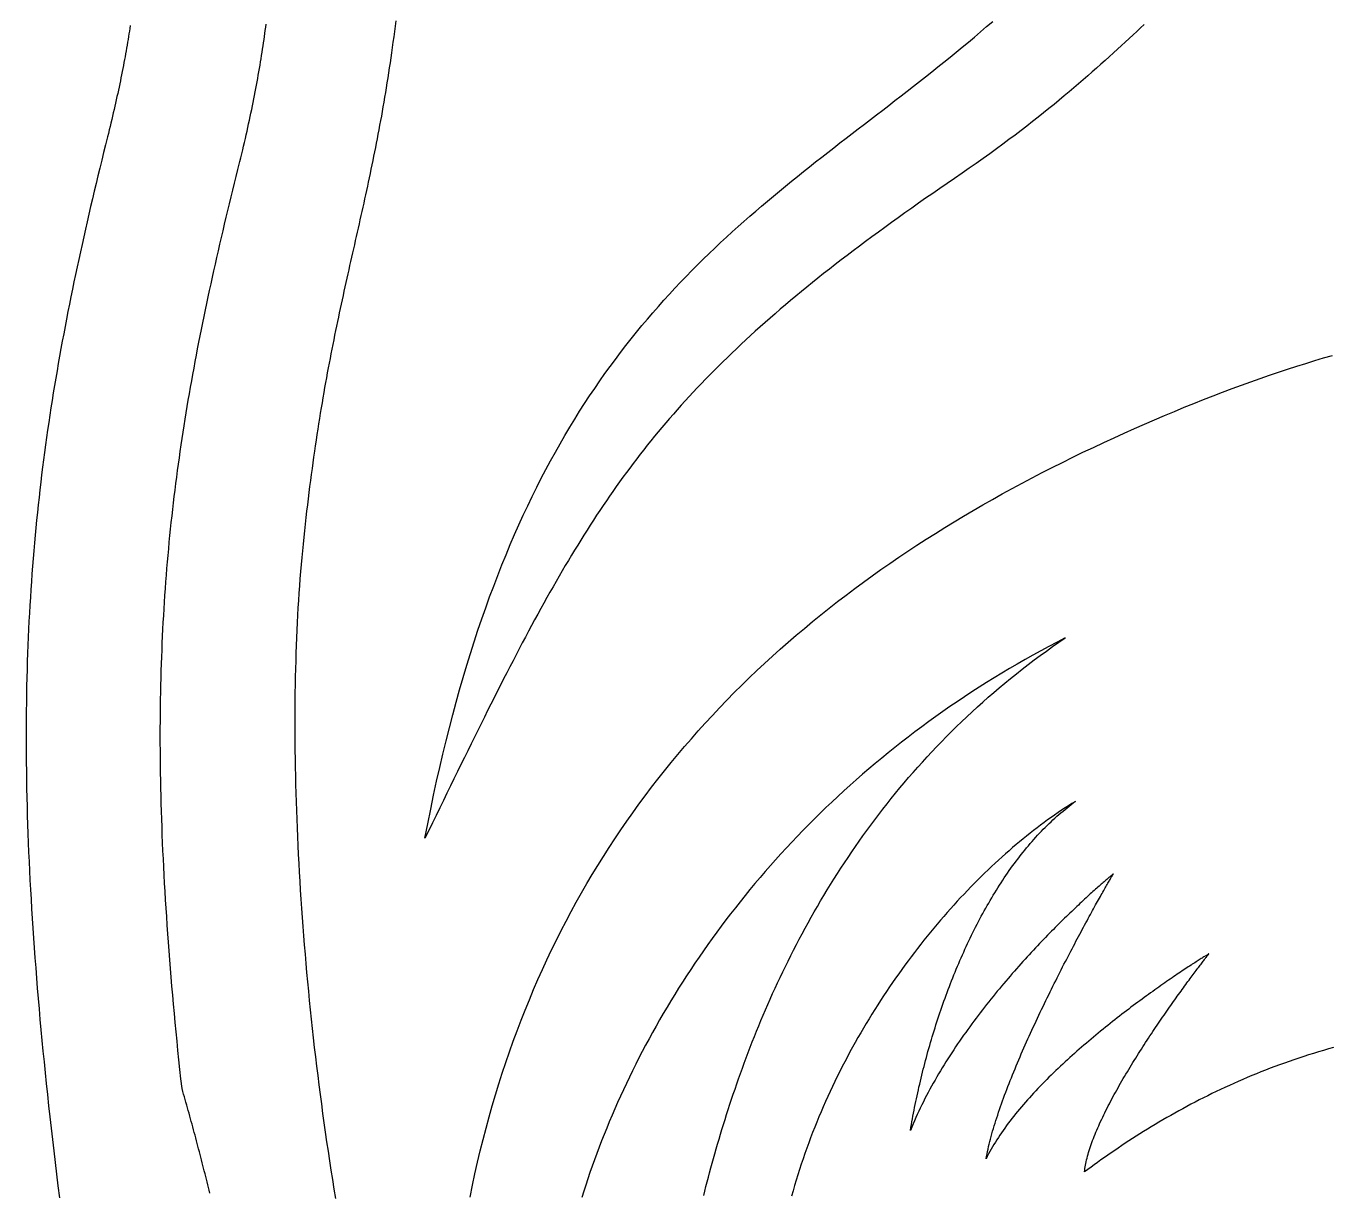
# Model space of a CAD drawing. Extents: x 5 to 105, y 2 to 136.
# Drawn here: x 15.04 to 27.81, y 87.28 to 98.69 of the extents above; entities that cross this region are included whole.
import ezdxf

# ---------------------------------------------------------------- set-up
doc = ezdxf.new("R2010")
doc.units = 0
doc.layers.get('0').update_dxf_attribs({"linetype": 'CONTINUOUS'})

msp = doc.modelspace()

# ---------------------------------------------------------------- linework, layer by layer
at = {"color": 7}
msp.add_lwpolyline([(25.478, 94.5675), (25.478, 94.5675)], close=True, dxfattribs=at)
for points in [[(16.0553, 98.6943, 0), (16.0512, 98.6674, 0), (16.047, 98.6404, 0), (16.0427, 98.6133, 0), (16.0384, 98.5859, 0), (16.0338, 98.5584, 0), (16.0292, 98.5307, 0), (16.0245, 98.5029, 0), (16.0197, 98.4749, 0), (16.0147, 98.4466, 0), (16.0096, 98.4182, 0), (16.0044, 98.3897, 0), (15.9991, 98.3609, 0), (15.9937, 98.3319, 0), (15.9881, 98.3027, 0), (15.9825, 98.2734, 0), (15.9766, 98.2438, 0), (15.9707, 98.214, 0), (15.9647, 98.1841, 0), (15.9585, 98.1539, 0), (15.9522, 98.1235, 0), (15.9457, 98.0928, 0), (15.9392, 98.062, 0), (15.9325, 98.0309, 0), (15.9256, 97.9996, 0), (15.9187, 97.9681, 0), (15.9116, 97.9364, 0), (15.9043, 97.9044, 0), (15.897, 97.8722, 0), (15.8894, 97.8397, 0), (15.8818, 97.807, 0), (15.874, 97.7741, 0), (15.8661, 97.7409, 0), (15.858, 97.7074, 0), (15.8498, 97.6737, 0), (15.8414, 97.6398, 0), (15.8329, 97.6055, 0)], [(17.1093, 97.2868, 0), (17.1189, 97.3254, 0), (17.1284, 97.3638, 0), (17.1376, 97.4018, 0), (17.1467, 97.4396, 0), (17.1557, 97.4772, 0), (17.1645, 97.5145, 0), (17.1731, 97.5515, 0), (17.1816, 97.5883, 0), (17.1899, 97.6248, 0), (17.198, 97.6611, 0), (17.206, 97.6972, 0), (17.2139, 97.7329, 0), (17.2215, 97.7685, 0), (17.2291, 97.8038, 0), (17.2365, 97.8389, 0), (17.2437, 97.8738, 0), (17.2508, 97.9084, 0), (17.2578, 97.9428, 0), (17.2646, 97.977, 0), (17.2713, 98.0109, 0), (17.2778, 98.0446, 0), (17.2842, 98.0782, 0), (17.2904, 98.1115, 0), (17.2965, 98.1446, 0), (17.3025, 98.1774, 0), (17.3083, 98.2101, 0), (17.314, 98.2426, 0), (17.3196, 98.2748, 0), (17.3251, 98.3069, 0), (17.3304, 98.3388, 0), (17.3356, 98.3705, 0), (17.3406, 98.402, 0), (17.3455, 98.4333, 0), (17.3503, 98.4644, 0), (17.355, 98.4953, 0), (17.3596, 98.5261, 0), (17.364, 98.5566, 0), (17.3684, 98.587, 0), (17.3726, 98.6172, 0), (17.3766, 98.6473, 0), (17.3806, 98.6772, 0), (17.3845, 98.7069, 0)], [(18.6532, 98.7423, 0), (18.6465, 98.6887, 0), (18.6398, 98.6356, 0), (18.6329, 98.5831, 0), (18.6259, 98.5312, 0), (18.6189, 98.4798, 0), (18.6117, 98.4289, 0), (18.6045, 98.3786, 0), (18.5972, 98.3287, 0), (18.5898, 98.2793, 0), (18.5823, 98.2304, 0), (18.5748, 98.1819, 0), (18.5672, 98.1339, 0), (18.5595, 98.0863, 0), (18.5517, 98.0392, 0), (18.5439, 97.9924, 0), (18.536, 97.946, 0), (18.528, 97.9, 0), (18.52, 97.8544, 0), (18.5119, 97.8091, 0), (18.5037, 97.7642, 0), (18.4955, 97.7196, 0), (18.4872, 97.6753, 0), (18.4789, 97.6313, 0), (18.4705, 97.5876, 0), (18.462, 97.5441, 0), (18.4535, 97.501, 0), (18.445, 97.458, 0), (18.4364, 97.4154, 0), (18.4278, 97.3729, 0), (18.4191, 97.3306, 0), (18.4103, 97.2886, 0), (18.4016, 97.2467, 0), (18.3928, 97.205, 0), (18.3839, 97.1635, 0), (18.375, 97.1221, 0), (18.3661, 97.0808, 0), (18.3572, 97.0397, 0), (18.3482, 96.9987, 0), (18.3392, 96.9577, 0), (18.3301, 96.9169, 0), (18.3211, 96.8761, 0), (18.312, 96.8354, 0), (18.3029, 96.7947, 0), (18.2938, 96.754, 0), (18.2846, 96.7134, 0), (18.2754, 96.6727, 0), (18.2663, 96.6321, 0), (18.2571, 96.5914, 0), (18.2479, 96.5507, 0), (18.2386, 96.51, 0), (18.2294, 96.4692, 0), (18.2202, 96.4283, 0), (18.211, 96.3873, 0), (18.2017, 96.3462, 0), (18.1925, 96.305, 0), (18.1832, 96.2637, 0), (18.174, 96.2223, 0), (18.1648, 96.1807, 0), (18.1555, 96.1389, 0), (18.1463, 96.097, 0), (18.1371, 96.0548, 0), (18.1279, 96.0125, 0), (18.1187, 95.9699, 0), (18.1095, 95.9272, 0), (18.1004, 95.8841, 0), (18.0912, 95.8408, 0), (18.0821, 95.7973, 0), (18.073, 95.7535, 0), (18.0639, 95.7094, 0), (18.0549, 95.6649, 0), (18.0458, 95.6202, 0), (18.0368, 95.5751, 0), (18.0279, 95.5297, 0), (18.0189, 95.4839, 0), (18.01, 95.4377, 0), (18.0012, 95.3912, 0), (17.9923, 95.3443, 0), (17.9835, 95.2969, 0), (17.9748, 95.2491, 0), (17.9661, 95.2009, 0), (17.9574, 95.1523, 0), (17.9488, 95.1032, 0), (17.9402, 95.0536, 0), (17.9316, 95.0035, 0), (17.9232, 94.9529, 0), (17.9147, 94.9018, 0), (17.9064, 94.8502, 0), (17.898, 94.7981, 0), (17.8898, 94.7454, 0), (17.8816, 94.6921, 0), (17.8734, 94.6382, 0), (17.8654, 94.5838, 0), (17.8573, 94.5287, 0), (17.8494, 94.4731, 0), (17.8415, 94.4168, 0), (17.8337, 94.3598, 0), (17.8259, 94.3022, 0), (17.8183, 94.244, 0), (17.8107, 94.185, 0), (17.8032, 94.1254, 0), (17.7957, 94.0651, 0), (17.7884, 94.004, 0), (17.7811, 93.9422, 0), (17.7739, 93.8797, 0), (17.7668, 93.8164, 0), (17.7598, 93.7523, 0), (17.7528, 93.6874, 0), (17.746, 93.6218, 0)], [(18.9388, 90.7427, 0), (18.9663, 90.8854, 0), (18.9945, 91.0259, 0), (19.0234, 91.1643, 0), (19.053, 91.3005, 0), (19.0832, 91.4346, 0), (19.1141, 91.5666, 0), (19.1456, 91.6966, 0), (19.1778, 91.8246, 0), (19.2106, 91.9505, 0), (19.244, 92.0745, 0), (19.278, 92.1965, 0), (19.3127, 92.3166, 0), (19.3479, 92.4348, 0), (19.3837, 92.5511, 0), (19.4202, 92.6656, 0), (19.4572, 92.7782, 0), (19.4948, 92.889, 0), (19.5329, 92.998, 0), (19.5716, 93.1053, 0), (19.6109, 93.2108, 0), (19.6506, 93.3147, 0), (19.691, 93.4168, 0), (19.7318, 93.5173, 0), (19.7732, 93.6162, 0), (19.8151, 93.7134, 0), (19.8575, 93.8091, 0), (19.9004, 93.9032, 0), (19.9438, 93.9958, 0), (19.9877, 94.0869, 0), (20.0321, 94.1765, 0), (20.0769, 94.2646, 0), (20.1222, 94.3513, 0), (20.168, 94.4366, 0), (20.2142, 94.5205, 0), (20.2609, 94.603, 0), (20.308, 94.6842, 0), (20.3555, 94.7642, 0), (20.4034, 94.8428, 0), (20.4518, 94.9201, 0), (20.5005, 94.9962, 0), (20.5497, 95.0712, 0), (20.5992, 95.1449, 0), (20.6492, 95.2174, 0), (20.6995, 95.2889, 0), (20.7501, 95.3592, 0), (20.8012, 95.4284, 0), (20.8526, 95.4966, 0), (20.9043, 95.5637, 0), (20.9564, 95.6298, 0), (21.0089, 95.695, 0), (21.0616, 95.7591, 0), (21.1147, 95.8224, 0), (21.1681, 95.8847, 0), (21.2218, 95.9461, 0), (21.2757, 96.0067, 0), (21.33, 96.0664, 0), (21.3846, 96.1254, 0), (21.4394, 96.1835, 0), (21.4945, 96.2408, 0), (21.5499, 96.2975, 0), (21.6055, 96.3534, 0), (21.6614, 96.4086, 0), (21.7175, 96.4632, 0), (21.7739, 96.5171, 0), (21.8304, 96.5704, 0), (21.8872, 96.6231, 0), (21.9442, 96.6753, 0), (22.0014, 96.7269, 0), (22.0588, 96.778, 0), (22.1164, 96.8286, 0), (22.1742, 96.8787, 0), (22.2322, 96.9284, 0), (22.2903, 96.9777, 0), (22.3486, 97.0266, 0), (22.407, 97.0751, 0), (22.4656, 97.1233, 0), (22.5243, 97.1711, 0), (22.5832, 97.2187, 0), (22.6421, 97.266, 0), (22.7012, 97.3131, 0), (22.7604, 97.3599, 0), (22.8197, 97.4065, 0), (22.8791, 97.453, 0), (22.9386, 97.4994, 0), (22.9982, 97.5456, 0), (23.0578, 97.5917, 0), (23.1176, 97.6378, 0), (23.1773, 97.6838, 0), (23.2372, 97.7298, 0), (23.297, 97.7758, 0), (23.3569, 97.8218, 0), (23.4169, 97.8679, 0), (23.4768, 97.914, 0), (23.5368, 97.9603, 0), (23.5968, 98.0067, 0), (23.6568, 98.0533, 0), (23.7168, 98.1, 0), (23.7767, 98.1469, 0), (23.8367, 98.1941, 0), (23.8966, 98.2415, 0), (23.9565, 98.2892, 0), (24.0164, 98.3372, 0), (24.0762, 98.3855, 0), (24.1359, 98.4342, 0), (24.1956, 98.4833, 0), (24.2552, 98.5327, 0), (24.3147, 98.5826, 0), (24.3742, 98.633, 0), (24.4335, 98.6838, 0), (24.4928, 98.7351, 0)], [(25.9763, 98.7061, 0), (25.9398, 98.6722, 0), (25.9029, 98.6379, 0), (25.8657, 98.6034, 0), (25.8281, 98.5686, 0), (25.7902, 98.5335, 0), (25.7517, 98.4981, 0), (25.7128, 98.4624, 0), (25.6734, 98.4263, 0), (25.6333, 98.3899, 0), (25.5927, 98.3532, 0), (25.5514, 98.3161, 0), (25.5094, 98.2786, 0), (25.4667, 98.2408, 0), (25.4232, 98.2025, 0), (25.379, 98.1639, 0), (25.3338, 98.125, 0), (25.2878, 98.0855, 0), (25.2409, 98.0457, 0), (25.193, 98.0055, 0), (25.1441, 97.9648, 0), (25.0941, 97.9237, 0), (25.0431, 97.8822, 0), (24.9909, 97.8402, 0), (24.9376, 97.7977, 0), (24.8831, 97.7548, 0), (24.8273, 97.7114, 0), (24.7703, 97.6674, 0), (24.7119, 97.623, 0), (24.6522, 97.5781, 0), (24.5911, 97.5327, 0), (24.5285, 97.4868, 0), (24.4645, 97.4403, 0), (24.3989, 97.3933, 0), (24.3318, 97.3457, 0), (24.2631, 97.2976, 0), (24.1928, 97.2489, 0), (24.1207, 97.1996, 0)], [(15.8329, 97.6055, 0), (15.8137, 97.5287, 0), (15.7948, 97.4522, 0), (15.7761, 97.376, 0), (15.7575, 97.3, 0), (15.7392, 97.2243, 0), (15.7211, 97.1489, 0), (15.7032, 97.0737, 0), (15.6855, 96.9987, 0), (15.668, 96.924, 0), (15.6507, 96.8495, 0), (15.6337, 96.7752, 0), (15.6168, 96.7011, 0), (15.6002, 96.6271, 0), (15.5838, 96.5534, 0), (15.5676, 96.4798, 0), (15.5516, 96.4064, 0), (15.5359, 96.3331, 0), (15.5203, 96.2599, 0), (15.505, 96.1869, 0), (15.49, 96.114, 0), (15.4751, 96.0412, 0), (15.4605, 95.9685, 0), (15.446, 95.8958, 0), (15.4319, 95.8233, 0), (15.4179, 95.7508, 0), (15.4042, 95.6783, 0), (15.3907, 95.606, 0), (15.3775, 95.5336, 0), (15.3644, 95.4613, 0), (15.3516, 95.389, 0), (15.3391, 95.3166, 0), (15.3268, 95.2443, 0), (15.3147, 95.172, 0), (15.3029, 95.0996, 0), (15.2913, 95.0273, 0), (15.2799, 94.9548, 0), (15.2688, 94.8823, 0), (15.258, 94.8098, 0), (15.2473, 94.7371, 0), (15.237, 94.6644, 0), (15.2268, 94.5916, 0), (15.217, 94.5187, 0), (15.2073, 94.4457, 0), (15.198, 94.3725, 0), (15.1888, 94.2992, 0), (15.18, 94.2258, 0), (15.1714, 94.1522, 0), (15.163, 94.0784, 0), (15.1549, 94.0045, 0), (15.1471, 93.9303, 0), (15.1395, 93.856, 0), (15.1321, 93.7815, 0), (15.1251, 93.7068, 0), (15.1183, 93.6318, 0), (15.1117, 93.5566, 0), (15.1055, 93.4811, 0), (15.0995, 93.4054, 0), (15.0937, 93.3295, 0), (15.0882, 93.2532, 0), (15.083, 93.1767, 0), (15.0781, 93.0999, 0), (15.0734, 93.0227, 0), (15.0691, 92.9453, 0), (15.0649, 92.8675, 0), (15.0611, 92.7894, 0), (15.0575, 92.711, 0), (15.0542, 92.6321, 0), (15.0512, 92.553, 0), (15.0485, 92.4734, 0), (15.0461, 92.3935, 0), (15.0439, 92.3131, 0), (15.042, 92.2324, 0), (15.0404, 92.1512, 0), (15.0391, 92.0697, 0), (15.0381, 91.9876, 0), (15.0373, 91.9052, 0), (15.0369, 91.8222, 0), (15.0367, 91.7389, 0), (15.0369, 91.655, 0), (15.0373, 91.5706, 0), (15.038, 91.4858, 0), (15.039, 91.4004, 0), (15.0403, 91.3146, 0), (15.0419, 91.2282, 0), (15.0438, 91.1412, 0), (15.046, 91.0538, 0), (15.0485, 90.9657, 0), (15.0513, 90.8771, 0), (15.0544, 90.7879, 0), (15.0578, 90.6982, 0), (15.0615, 90.6078, 0), (15.0655, 90.5169, 0), (15.0699, 90.4253, 0), (15.0745, 90.3331, 0), (15.0794, 90.2402, 0), (15.0847, 90.1467, 0), (15.0902, 90.0526, 0), (15.0961, 89.9578, 0), (15.1023, 89.8623, 0), (15.1088, 89.7661, 0), (15.1156, 89.6692, 0), (15.1228, 89.5716, 0), (15.1302, 89.4733, 0), (15.138, 89.3743, 0), (15.1461, 89.2745, 0), (15.1545, 89.174, 0), (15.1632, 89.0728, 0), (15.1723, 88.9707, 0), (15.1817, 88.8679, 0), (15.1914, 88.7643, 0), (15.2014, 88.6599, 0), (15.2118, 88.5547, 0), (15.2225, 88.4487, 0), (15.2335, 88.3418, 0), (15.2449, 88.2342, 0), (15.2566, 88.1256, 0), (15.2686, 88.0162, 0), (15.281, 87.906, 0), (15.2937, 87.7949, 0), (15.3067, 87.6828, 0), (15.3201, 87.5699, 0), (15.3338, 87.4561, 0), (15.3479, 87.3414, 0), (15.3623, 87.2257, 0)], [(16.5618, 88.2928, 0), (16.5516, 88.3873, 0), (16.5417, 88.4811, 0), (16.532, 88.5742, 0), (16.5225, 88.6666, 0), (16.5134, 88.7583, 0), (16.5045, 88.8494, 0), (16.4958, 88.9398, 0), (16.4874, 89.0296, 0), (16.4793, 89.1187, 0), (16.4714, 89.2071, 0), (16.4637, 89.295, 0), (16.4564, 89.3822, 0), (16.4492, 89.4687, 0), (16.4424, 89.5547, 0), (16.4357, 89.6401, 0), (16.4294, 89.7249, 0), (16.4233, 89.8091, 0), (16.4174, 89.8927, 0), (16.4118, 89.9758, 0), (16.4064, 90.0582, 0), (16.4013, 90.1402, 0), (16.3964, 90.2216, 0), (16.3918, 90.3024, 0), (16.3874, 90.3827, 0), (16.3832, 90.4625, 0), (16.3793, 90.5418, 0), (16.3757, 90.6206, 0), (16.3723, 90.6989, 0), (16.3691, 90.7767, 0), (16.3662, 90.854, 0), (16.3635, 90.9308, 0), (16.361, 91.0072, 0), (16.3588, 91.0831, 0), (16.3568, 91.1585, 0), (16.3551, 91.2335, 0), (16.3536, 91.3081, 0), (16.3523, 91.3822, 0), (16.3513, 91.4559, 0), (16.3505, 91.5292, 0), (16.3499, 91.6021, 0), (16.3496, 91.6747, 0), (16.3495, 91.7468, 0), (16.3496, 91.8185, 0), (16.35, 91.8899, 0), (16.3506, 91.9609, 0), (16.3514, 92.0315, 0), (16.3525, 92.1018, 0), (16.3537, 92.1717, 0), (16.3552, 92.2413, 0), (16.357, 92.3106, 0), (16.3589, 92.3796, 0), (16.3611, 92.4483, 0), (16.3635, 92.5166, 0), (16.3661, 92.5847, 0), (16.369, 92.6524, 0), (16.372, 92.7199, 0), (16.3753, 92.7872, 0), (16.3788, 92.8541, 0), (16.3825, 92.9208, 0), (16.3865, 92.9873, 0), (16.3907, 93.0535, 0), (16.395, 93.1195, 0), (16.3996, 93.1852, 0), (16.4044, 93.2508, 0), (16.4095, 93.3161, 0), (16.4147, 93.3813, 0), (16.4202, 93.4462, 0), (16.4258, 93.5109, 0), (16.4317, 93.5755, 0), (16.4378, 93.6399, 0), (16.4441, 93.7042, 0), (16.4506, 93.7683, 0), (16.4573, 93.8322, 0), (16.4642, 93.896, 0), (16.4714, 93.9597, 0), (16.4787, 94.0233, 0), (16.4862, 94.0867, 0), (16.494, 94.1501, 0), (16.5019, 94.2133, 0), (16.5101, 94.2765, 0), (16.5185, 94.3395, 0), (16.527, 94.4025, 0), (16.5358, 94.4654, 0), (16.5447, 94.5283, 0), (16.5539, 94.5911, 0), (16.5633, 94.6539, 0), (16.5728, 94.7166, 0), (16.5826, 94.7793, 0), (16.5925, 94.842, 0), (16.6027, 94.9047, 0), (16.613, 94.9674, 0), (16.6236, 95.03, 0), (16.6343, 95.0927, 0), (16.6452, 95.1554, 0), (16.6564, 95.2182, 0), (16.6677, 95.2809, 0), (16.6792, 95.3437, 0), (16.6909, 95.4066, 0), (16.7027, 95.4695, 0), (16.7148, 95.5325, 0), (16.7271, 95.5956, 0), (16.7395, 95.6587, 0), (16.7522, 95.7219, 0), (16.765, 95.7853, 0), (16.778, 95.8487, 0), (16.7912, 95.9122, 0), (16.8045, 95.9759, 0), (16.8181, 96.0397, 0), (16.8318, 96.1036, 0), (16.8457, 96.1677, 0), (16.8598, 96.2319, 0), (16.8741, 96.2963, 0), (16.8886, 96.3609, 0), (16.9032, 96.4256, 0), (16.918, 96.4906, 0), (16.933, 96.5557, 0), (16.9482, 96.621, 0), (16.9635, 96.6865, 0), (16.979, 96.7522, 0), (16.9947, 96.8182, 0), (17.0106, 96.8844, 0), (17.0266, 96.9508, 0), (17.0428, 97.0175, 0), (17.0592, 97.0844, 0), (17.0757, 97.1516, 0), (17.0924, 97.2191, 0), (17.1093, 97.2868, 0)], [(24.1207, 97.1996, 0), (24.0484, 97.1503, 0), (23.9769, 97.1012, 0), (23.9064, 97.0525, 0), (23.8368, 97.0042, 0), (23.7681, 96.9561, 0), (23.7003, 96.9084, 0), (23.6333, 96.8609, 0), (23.5673, 96.8138, 0), (23.5021, 96.7669, 0), (23.4378, 96.7203, 0), (23.3743, 96.674, 0), (23.3117, 96.6279, 0), (23.2498, 96.5821, 0), (23.1888, 96.5365, 0), (23.1286, 96.4911, 0), (23.0692, 96.4459, 0), (23.0106, 96.401, 0), (22.9527, 96.3563, 0), (22.8956, 96.3117, 0), (22.8392, 96.2674, 0), (22.7836, 96.2232, 0), (22.7287, 96.1792, 0), (22.6745, 96.1353, 0), (22.6211, 96.0916, 0), (22.5683, 96.048, 0), (22.5162, 96.0046, 0), (22.4648, 95.9613, 0), (22.4141, 95.9181, 0), (22.364, 95.875, 0), (22.3145, 95.832, 0), (22.2657, 95.7891, 0), (22.2176, 95.7463, 0), (22.17, 95.7035, 0), (22.123, 95.6608, 0), (22.0766, 95.6182, 0), (22.0309, 95.5756, 0), (21.9856, 95.533, 0), (21.941, 95.4905, 0), (21.8969, 95.448, 0), (21.8533, 95.4055, 0), (21.8102, 95.363, 0), (21.7677, 95.3205, 0), (21.7257, 95.2779, 0), (21.6842, 95.2354, 0), (21.6432, 95.1928, 0), (21.6026, 95.1501, 0), (21.5625, 95.1074, 0), (21.5229, 95.0647, 0), (21.4837, 95.0219, 0), (21.445, 94.979, 0), (21.4066, 94.936, 0), (21.3687, 94.8929, 0), (21.3312, 94.8497, 0), (21.2941, 94.8064, 0), (21.2574, 94.763, 0), (21.221, 94.7194, 0), (21.185, 94.6757, 0), (21.1494, 94.6318, 0), (21.1141, 94.5878, 0), (21.0791, 94.5437, 0), (21.0444, 94.4993, 0), (21.0101, 94.4548, 0), (20.976, 94.41, 0), (20.9423, 94.3651, 0), (20.9088, 94.32, 0), (20.8756, 94.2746, 0), (20.8426, 94.229, 0), (20.8099, 94.1832, 0), (20.7774, 94.1371, 0), (20.7452, 94.0908, 0), (20.7131, 94.0442, 0), (20.6813, 93.9973, 0), (20.6497, 93.9502, 0), (20.6182, 93.9027, 0), (20.5869, 93.855, 0), (20.5558, 93.8069, 0), (20.5248, 93.7586, 0), (20.494, 93.7099, 0), (20.4633, 93.6609, 0), (20.4328, 93.6115, 0), (20.4023, 93.5618, 0), (20.3719, 93.5117, 0), (20.3417, 93.4613, 0), (20.3115, 93.4105, 0), (20.2813, 93.3593, 0), (20.2513, 93.3076, 0), (20.2212, 93.2556, 0), (20.1913, 93.2032, 0), (20.1613, 93.1504, 0), (20.1314, 93.0971, 0), (20.1014, 93.0434, 0), (20.0715, 92.9892, 0), (20.0415, 92.9346, 0), (20.0115, 92.8795, 0), (19.9815, 92.824, 0), (19.9514, 92.7679, 0), (19.9213, 92.7114, 0), (19.8911, 92.6543, 0), (19.8608, 92.5968, 0), (19.8305, 92.5387, 0), (19.8, 92.4801, 0), (19.7694, 92.421, 0), (19.7388, 92.3613, 0), (19.7079, 92.3011, 0), (19.677, 92.2403, 0), (19.6459, 92.1789, 0), (19.6146, 92.117, 0), (19.5831, 92.0545, 0), (19.5515, 91.9913, 0), (19.5197, 91.9276, 0), (19.4876, 91.8632, 0), (19.4554, 91.7983, 0), (19.4229, 91.7327, 0), (19.3902, 91.6664, 0), (19.3572, 91.5995, 0), (19.324, 91.5319, 0), (19.2905, 91.4637, 0), (19.2568, 91.3948, 0), (19.2227, 91.3252, 0), (19.1884, 91.2549, 0), (19.1537, 91.1839, 0), (19.1188, 91.1122, 0), (19.0835, 91.0398, 0), (19.0478, 90.9666, 0), (19.0118, 90.8928, 0), (18.9755, 90.8181, 0), (18.9388, 90.7427, 0)], [(25.4779, 94.5675, 0), (25.5795, 94.6151, 0), (25.6804, 94.6617, 0), (25.7805, 94.7072, 0), (25.8798, 94.7517, 0), (25.9784, 94.7952, 0), (26.0763, 94.8378, 0), (26.1735, 94.8793, 0), (26.2699, 94.9199, 0), (26.3657, 94.9594, 0), (26.4609, 94.9981, 0), (26.5554, 95.0357, 0), (26.6492, 95.0725, 0), (26.7424, 95.1082, 0), (26.835, 95.1431, 0), (26.927, 95.177, 0), (27.0185, 95.21, 0), (27.1093, 95.2421, 0), (27.1996, 95.2733, 0), (27.2894, 95.3036, 0), (27.3786, 95.333, 0), (27.4673, 95.3615, 0), (27.5555, 95.3892, 0), (27.6432, 95.416, 0), (27.7304, 95.4419, 0), (27.8172, 95.467, 0)], [(19.3794, 87.2321, 0), (19.403, 87.3468, 0), (19.4276, 87.4605, 0), (19.4533, 87.5733, 0), (19.48, 87.6853, 0), (19.5077, 87.7964, 0), (19.5364, 87.9066, 0), (19.5662, 88.0159, 0), (19.597, 88.1244, 0), (19.6288, 88.232, 0), (19.6616, 88.3387, 0), (19.6954, 88.4446, 0), (19.7302, 88.5496, 0), (19.766, 88.6538, 0), (19.8028, 88.7571, 0), (19.8406, 88.8596, 0), (19.8793, 88.9613, 0), (19.9191, 89.0621, 0), (19.9598, 89.1621, 0), (20.0015, 89.2613, 0), (20.0441, 89.3596, 0), (20.0877, 89.4571, 0), (20.1323, 89.5538, 0), (20.1778, 89.6497, 0), (20.2242, 89.7448, 0), (20.2716, 89.8391, 0), (20.32, 89.9325, 0), (20.3692, 90.0252, 0), (20.4195, 90.1171, 0), (20.4706, 90.2082, 0), (20.5226, 90.2985, 0), (20.5756, 90.388, 0), (20.6295, 90.4768, 0), (20.6843, 90.5647, 0), (20.74, 90.6519, 0), (20.7966, 90.7384, 0), (20.8541, 90.8241, 0), (20.9125, 90.909, 0), (20.9718, 90.9931, 0), (21.032, 91.0765, 0), (21.093, 91.1592, 0), (21.1549, 91.2411, 0), (21.2177, 91.3223, 0), (21.2814, 91.4027, 0), (21.3459, 91.4824, 0), (21.4113, 91.5614, 0), (21.4776, 91.6396, 0), (21.5447, 91.7171, 0), (21.6126, 91.7939, 0), (21.6814, 91.87, 0), (21.751, 91.9454, 0), (21.8215, 92.0201, 0), (21.8928, 92.094, 0), (21.9649, 92.1673, 0), (22.0378, 92.2399, 0), (22.1116, 92.3118, 0), (22.1861, 92.383, 0), (22.2615, 92.4535, 0), (22.3377, 92.5233, 0), (22.4147, 92.5924, 0), (22.4924, 92.6609, 0), (22.571, 92.7287, 0), (22.6503, 92.7959, 0), (22.7305, 92.8624, 0), (22.8114, 92.9282, 0), (22.8931, 92.9933, 0), (22.9755, 93.0579, 0), (23.0588, 93.1217, 0), (23.1428, 93.185, 0), (23.2275, 93.2475, 0), (23.313, 93.3095, 0), (23.3993, 93.3708, 0), (23.4863, 93.4315, 0), (23.574, 93.4916, 0), (23.6625, 93.551, 0), (23.7517, 93.6098, 0), (23.8416, 93.6681, 0), (23.9323, 93.7257, 0), (24.0237, 93.7827, 0), (24.1158, 93.8391, 0), (24.2086, 93.8949, 0), (24.3021, 93.9501, 0), (24.3963, 94.0047, 0), (24.4912, 94.0587, 0), (24.5869, 94.1121, 0), (24.6832, 94.165, 0), (24.7802, 94.2173, 0), (24.8778, 94.269, 0), (24.9762, 94.3202, 0), (25.0752, 94.3708, 0), (25.1749, 94.4208, 0), (25.2753, 94.4702, 0), (25.3763, 94.5192, 0), (25.478, 94.5675, 0)], [(17.746, 93.6218, 0), (17.7393, 93.5553, 0), (17.7329, 93.4882, 0), (17.7269, 93.4203, 0), (17.7211, 93.3517, 0), (17.7155, 93.2824, 0), (17.7103, 93.2124, 0), (17.7054, 93.1418, 0), (17.7007, 93.0705, 0), (17.6963, 92.9985, 0), (17.6923, 92.9259, 0), (17.6885, 92.8526, 0), (17.685, 92.7787, 0), (17.6817, 92.7042, 0), (17.6788, 92.6291, 0), (17.6762, 92.5534, 0), (17.6738, 92.4771, 0), (17.6717, 92.4003, 0), (17.6699, 92.3228, 0), (17.6684, 92.2448, 0), (17.6672, 92.1663, 0), (17.6663, 92.0873, 0), (17.6657, 92.0077, 0), (17.6653, 91.9276, 0), (17.6653, 91.847, 0), (17.6655, 91.7659, 0), (17.666, 91.6843, 0), (17.6668, 91.6023, 0), (17.6679, 91.5197, 0), (17.6693, 91.4368, 0), (17.671, 91.3534, 0), (17.673, 91.2696, 0), (17.6752, 91.1853, 0), (17.6778, 91.1006, 0), (17.6806, 91.0156, 0), (17.6837, 90.9301, 0), (17.6871, 90.8443, 0), (17.6908, 90.7581, 0), (17.6948, 90.6715, 0), (17.6991, 90.5846, 0), (17.7037, 90.4973, 0), (17.7086, 90.4098, 0), (17.7137, 90.3219, 0), (17.7192, 90.2337, 0), (17.7249, 90.1452, 0), (17.7309, 90.0564, 0), (17.7372, 89.9673, 0), (17.7438, 89.878, 0), (17.7507, 89.7884, 0), (17.7579, 89.6985, 0), (17.7654, 89.6085, 0), (17.7732, 89.5182, 0), (17.7813, 89.4277, 0), (17.7896, 89.3369, 0), (17.7983, 89.246, 0), (17.8072, 89.1549, 0), (17.8165, 89.0637, 0), (17.826, 88.9722, 0), (17.8358, 88.8806, 0), (17.8459, 88.7889, 0), (17.8563, 88.697, 0), (17.867, 88.6051, 0), (17.878, 88.513, 0), (17.8893, 88.4208, 0), (17.9009, 88.3285, 0), (17.9127, 88.2361, 0), (17.9249, 88.1437, 0), (17.9374, 88.0511, 0), (17.9501, 87.9586, 0), (17.9631, 87.866, 0), (17.9765, 87.7734, 0), (17.9901, 87.6807, 0), (18.004, 87.5881, 0), (18.0183, 87.4954, 0), (18.0328, 87.4028, 0), (18.0476, 87.3101, 0), (18.0627, 87.2175, 0)], [(25.2029, 92.7038, 0), (25.1229, 92.6624, 0), (25.0436, 92.6205, 0), (24.965, 92.578, 0), (24.8871, 92.5351, 0), (24.8099, 92.4916, 0), (24.7333, 92.4477, 0), (24.6575, 92.4033, 0), (24.5823, 92.3583, 0), (24.5078, 92.3129, 0), (24.4339, 92.2671, 0), (24.3608, 92.2207, 0), (24.2883, 92.1739, 0), (24.2165, 92.1267, 0), (24.1453, 92.079, 0), (24.0748, 92.0309, 0), (24.005, 91.9823, 0), (23.9359, 91.9333, 0), (23.8674, 91.8839, 0), (23.7996, 91.8341, 0), (23.7325, 91.7839, 0), (23.666, 91.7333, 0), (23.6002, 91.6823, 0), (23.5351, 91.6309, 0), (23.4706, 91.5791, 0), (23.4068, 91.527, 0), (23.3436, 91.4745, 0), (23.2811, 91.4216, 0), (23.2193, 91.3684, 0), (23.1581, 91.3149, 0), (23.0975, 91.261, 0), (23.0376, 91.2067, 0), (22.9784, 91.1522, 0), (22.9198, 91.0973, 0), (22.8619, 91.0421, 0), (22.8046, 90.9866, 0), (22.7479, 90.9308, 0), (22.6919, 90.8748, 0), (22.6366, 90.8184, 0), (22.5819, 90.7618, 0), (22.5278, 90.7048, 0), (22.4744, 90.6477, 0), (22.4216, 90.5902, 0), (22.3695, 90.5325, 0), (22.318, 90.4746, 0), (22.2671, 90.4164, 0), (22.2169, 90.358, 0), (22.1673, 90.2994, 0), (22.1183, 90.2405, 0), (22.07, 90.1814, 0), (22.0223, 90.1222, 0), (21.9752, 90.0627, 0), (21.9288, 90.003, 0), (21.883, 89.9432, 0), (21.8378, 89.8832, 0), (21.7933, 89.823, 0), (21.7493, 89.7626, 0), (21.706, 89.7021, 0), (21.6634, 89.6414, 0), (21.6213, 89.5806, 0), (21.5798, 89.5196, 0), (21.539, 89.4585, 0), (21.4988, 89.3973, 0), (21.4592, 89.336, 0), (21.4203, 89.2745, 0), (21.3819, 89.2129, 0), (21.3442, 89.1513, 0), (21.307, 89.0895, 0), (21.2705, 89.0277, 0), (21.2346, 88.9658, 0), (21.1993, 88.9038, 0), (21.1646, 88.8417, 0), (21.1306, 88.7796, 0), (21.0971, 88.7174, 0), (21.0642, 88.6552, 0), (21.0319, 88.593, 0), (21.0003, 88.5307, 0), (20.9692, 88.4684, 0), (20.9387, 88.406, 0), (20.9089, 88.3437, 0), (20.8796, 88.2813, 0), (20.8509, 88.219, 0), (20.8229, 88.1566, 0), (20.7954, 88.0943, 0), (20.7685, 88.032, 0), (20.7422, 87.9697, 0), (20.7165, 87.9074, 0), (20.6914, 87.8452, 0), (20.6669, 87.783, 0), (20.6429, 87.7209, 0), (20.6196, 87.6589, 0), (20.5968, 87.5969, 0), (20.5747, 87.535, 0), (20.5531, 87.4731, 0), (20.5321, 87.4114, 0), (20.5116, 87.3497, 0), (20.4918, 87.2882, 0), (20.4725, 87.2267, 0)], [(21.6653, 87.2464, 0), (21.6764, 87.2905, 0), (21.6878, 87.335, 0), (21.6994, 87.3799, 0), (21.7112, 87.4251, 0), (21.7233, 87.4706, 0), (21.7357, 87.5165, 0), (21.7483, 87.5626, 0), (21.7612, 87.6091, 0), (21.7744, 87.6559, 0), (21.7878, 87.703, 0), (21.8015, 87.7504, 0), (21.8155, 87.7981, 0), (21.8298, 87.8461, 0), (21.8444, 87.8943, 0), (21.8593, 87.9429, 0), (21.8744, 87.9916, 0), (21.8899, 88.0407, 0), (21.9057, 88.0899, 0), (21.9218, 88.1394, 0), (21.9382, 88.1892, 0), (21.955, 88.2391, 0), (21.9721, 88.2893, 0), (21.9895, 88.3397, 0), (22.0072, 88.3903, 0), (22.0253, 88.4411, 0), (22.0437, 88.4921, 0), (22.0625, 88.5433, 0), (22.0816, 88.5947, 0), (22.1011, 88.6462, 0), (22.121, 88.6979, 0), (22.1412, 88.7497, 0), (22.1618, 88.8017, 0), (22.1827, 88.8538, 0), (22.2041, 88.9061, 0), (22.2258, 88.9585, 0), (22.2479, 89.011, 0), (22.2704, 89.0637, 0), (22.2933, 89.1164, 0), (22.3166, 89.1692, 0), (22.3403, 89.2222, 0), (22.3645, 89.2752, 0), (22.389, 89.3283, 0), (22.4139, 89.3815, 0), (22.4393, 89.4347, 0), (22.4651, 89.488, 0), (22.4913, 89.5414, 0), (22.518, 89.5948, 0), (22.5451, 89.6482, 0), (22.5727, 89.7017, 0), (22.6007, 89.7552, 0), (22.6291, 89.8087, 0), (22.658, 89.8622, 0), (22.6874, 89.9157, 0), (22.7172, 89.9692, 0), (22.7475, 90.0227, 0), (22.7783, 90.0762, 0), (22.8096, 90.1297, 0), (22.8413, 90.1831, 0), (22.8736, 90.2365, 0), (22.9063, 90.2898, 0), (22.9395, 90.3431, 0), (22.9732, 90.3964, 0), (23.0075, 90.4496, 0), (23.0422, 90.5027, 0), (23.0774, 90.5557, 0), (23.1132, 90.6086, 0), (23.1495, 90.6614, 0), (23.1863, 90.7142, 0), (23.2237, 90.7668, 0), (23.2616, 90.8193, 0), (23.3, 90.8717, 0), (23.3389, 90.924, 0), (23.3785, 90.9761, 0), (23.4185, 91.0281, 0), (23.4592, 91.0799, 0), (23.5003, 91.1316, 0), (23.5421, 91.1831, 0), (23.5844, 91.2345, 0), (23.6273, 91.2856, 0), (23.6708, 91.3366, 0), (23.7148, 91.3874, 0), (23.7595, 91.438, 0), (23.8047, 91.4884, 0), (23.8506, 91.5386, 0), (23.897, 91.5885, 0), (23.944, 91.6383, 0), (23.9917, 91.6878, 0), (24.04, 91.737, 0), (24.0888, 91.786, 0), (24.1383, 91.8348, 0), (24.1885, 91.8833, 0), (24.2392, 91.9315, 0), (24.2906, 91.9795, 0), (24.3427, 92.0272, 0), (24.3953, 92.0745, 0), (24.4487, 92.1216, 0), (24.5026, 92.1684, 0), (24.5573, 92.2149, 0), (24.6126, 92.2611, 0), (24.6685, 92.3069, 0), (24.7252, 92.3524, 0), (24.7825, 92.3976, 0), (24.8405, 92.4424, 0), (24.8991, 92.4869, 0), (24.9585, 92.531, 0), (25.0185, 92.5748, 0), (25.0793, 92.6182, 0), (25.1407, 92.6612, 0), (25.2029, 92.7038, 0)], [(25.3023, 91.1031, 0), (25.2685, 91.0822, 0), (25.2346, 91.0607, 0), (25.2007, 91.0388, 0), (25.1667, 91.0164, 0), (25.1326, 90.9934, 0), (25.0985, 90.97, 0), (25.0644, 90.946, 0), (25.0302, 90.9216, 0), (24.9959, 90.8967, 0), (24.9617, 90.8713, 0), (24.9274, 90.8454, 0), (24.8931, 90.819, 0), (24.8588, 90.7921, 0), (24.8245, 90.7648, 0), (24.7901, 90.737, 0), (24.7558, 90.7088, 0), (24.7215, 90.6801, 0), (24.6872, 90.6509, 0), (24.653, 90.6213, 0), (24.6187, 90.5913, 0), (24.5846, 90.5608, 0), (24.5504, 90.5298, 0), (24.5163, 90.4985, 0), (24.4822, 90.4667, 0), (24.4482, 90.4344, 0), (24.4143, 90.4018, 0), (24.3804, 90.3687, 0), (24.3466, 90.3352, 0), (24.3129, 90.3013, 0), (24.2793, 90.267, 0), (24.2458, 90.2323, 0), (24.2123, 90.1972, 0), (24.179, 90.1616, 0), (24.1458, 90.1257, 0), (24.1127, 90.0894, 0), (24.0797, 90.0528, 0), (24.0468, 90.0157, 0), (24.0141, 89.9782, 0), (23.9815, 89.9404, 0), (23.9491, 89.9023, 0), (23.9168, 89.8637, 0), (23.8846, 89.8248, 0), (23.8526, 89.7855, 0), (23.8208, 89.7459, 0), (23.7892, 89.7059, 0), (23.7577, 89.6656, 0), (23.7265, 89.6249, 0), (23.6954, 89.5839, 0), (23.6645, 89.5426, 0), (23.6338, 89.5009, 0), (23.6033, 89.4589, 0), (23.5731, 89.4166, 0), (23.543, 89.374, 0), (23.5132, 89.331, 0), (23.4836, 89.2877, 0), (23.4542, 89.2442, 0), (23.4251, 89.2003, 0), (23.3962, 89.1561, 0), (23.3676, 89.1116, 0), (23.3393, 89.0668, 0), (23.3112, 89.0218, 0), (23.2834, 88.9764, 0), (23.2558, 88.9308, 0), (23.2285, 88.8849, 0), (23.2016, 88.8387, 0), (23.1749, 88.7923, 0), (23.1485, 88.7456, 0), (23.1224, 88.6986, 0), (23.0967, 88.6514, 0), (23.0712, 88.6039, 0), (23.0461, 88.5561, 0), (23.0213, 88.5082, 0), (22.9968, 88.4599, 0), (22.9727, 88.4115, 0), (22.9489, 88.3628, 0), (22.9255, 88.3138, 0), (22.9024, 88.2647, 0), (22.8797, 88.2153, 0), (22.8574, 88.1657, 0), (22.8354, 88.1159, 0), (22.8138, 88.0659, 0), (22.7926, 88.0156, 0), (22.7718, 87.9652, 0), (22.7514, 87.9145, 0), (22.7314, 87.8637, 0), (22.7118, 87.8127, 0), (22.6926, 87.7615, 0), (22.6738, 87.7101, 0), (22.6555, 87.6585, 0), (22.6376, 87.6067, 0), (22.6201, 87.5548, 0), (22.6031, 87.5027, 0), (22.5865, 87.4504, 0), (22.5703, 87.398, 0), (22.5547, 87.3454, 0), (22.5395, 87.2927, 0), (22.5248, 87.2398, 0)], [(23.6881, 87.8849, 0), (23.6927, 87.9126, 0), (23.6975, 87.9404, 0), (23.7025, 87.9683, 0), (23.7075, 87.9963, 0), (23.7127, 88.0244, 0), (23.7181, 88.0525, 0), (23.7235, 88.0807, 0), (23.7291, 88.109, 0), (23.7348, 88.1374, 0), (23.7407, 88.1658, 0), (23.7467, 88.1943, 0), (23.7528, 88.2228, 0), (23.759, 88.2514, 0), (23.7654, 88.2801, 0), (23.7719, 88.3088, 0), (23.7785, 88.3375, 0), (23.7852, 88.3663, 0), (23.7921, 88.3951, 0), (23.7991, 88.424, 0), (23.8063, 88.4529, 0), (23.8135, 88.4818, 0), (23.8209, 88.5108, 0), (23.8284, 88.5398, 0), (23.8361, 88.5688, 0), (23.8439, 88.5978, 0), (23.8518, 88.6268, 0), (23.8598, 88.6559, 0), (23.868, 88.6849, 0), (23.8763, 88.714, 0), (23.8847, 88.7431, 0), (23.8933, 88.7722, 0), (23.902, 88.8012, 0), (23.9108, 88.8303, 0), (23.9197, 88.8593, 0), (23.9288, 88.8884, 0), (23.938, 88.9174, 0), (23.9473, 88.9464, 0), (23.9567, 88.9754, 0), (23.9663, 89.0044, 0), (23.976, 89.0333, 0), (23.9858, 89.0622, 0), (23.9958, 89.0911, 0), (24.0059, 89.12, 0), (24.0161, 89.1488, 0), (24.0265, 89.1775, 0), (24.0369, 89.2062, 0), (24.0475, 89.2349, 0), (24.0582, 89.2635, 0), (24.0691, 89.2921, 0), (24.0801, 89.3206, 0), (24.0912, 89.349, 0), (24.1024, 89.3774, 0), (24.1138, 89.4057, 0), (24.1253, 89.434, 0), (24.1369, 89.4622, 0), (24.1486, 89.4903, 0), (24.1605, 89.5183, 0), (24.1725, 89.5462, 0), (24.1846, 89.5741, 0), (24.1968, 89.6018, 0), (24.2092, 89.6295, 0), (24.2217, 89.6571, 0), (24.2343, 89.6846, 0), (24.2471, 89.712, 0), (24.26, 89.7392, 0), (24.273, 89.7664, 0), (24.2861, 89.7935, 0), (24.2993, 89.8204, 0), (24.3127, 89.8473, 0), (24.3262, 89.874, 0), (24.3399, 89.9006, 0), (24.3536, 89.9271, 0), (24.3675, 89.9534, 0), (24.3815, 89.9796, 0), (24.3957, 90.0057, 0), (24.4099, 90.0317, 0), (24.4243, 90.0575, 0), (24.4388, 90.0832, 0), (24.4535, 90.1087, 0), (24.4682, 90.1341, 0), (24.4831, 90.1593, 0), (24.4981, 90.1843, 0), (24.5133, 90.2093, 0), (24.5285, 90.234, 0), (24.5439, 90.2586, 0), (24.5594, 90.283, 0), (24.5751, 90.3073, 0), (24.5908, 90.3313, 0), (24.6067, 90.3552, 0), (24.6227, 90.379, 0), (24.6389, 90.4025, 0), (24.6551, 90.4259, 0), (24.6715, 90.449, 0), (24.688, 90.472, 0), (24.7047, 90.4948, 0), (24.7214, 90.5174, 0), (24.7383, 90.5397, 0), (24.7553, 90.5619, 0), (24.7725, 90.5839, 0), (24.7897, 90.6057, 0), (24.8071, 90.6272, 0), (24.8246, 90.6486, 0), (24.8422, 90.6697, 0), (24.86, 90.6906, 0), (24.8779, 90.7112, 0), (24.8959, 90.7317, 0), (24.914, 90.7519, 0), (24.9322, 90.7719, 0), (24.9506, 90.7916, 0), (24.9691, 90.8111, 0), (24.9877, 90.8304, 0), (25.0064, 90.8494, 0), (25.0253, 90.8682, 0), (25.0443, 90.8867, 0), (25.0634, 90.905, 0), (25.0826, 90.923, 0), (25.102, 90.9407, 0), (25.1215, 90.9582, 0), (25.1411, 90.9754, 0), (25.1608, 90.9923, 0), (25.1807, 91.009, 0), (25.2006, 91.0254, 0), (25.2207, 91.0415, 0), (25.2409, 91.0573, 0), (25.2613, 91.0729, 0), (25.2817, 91.0881, 0), (25.3023, 91.1031, 0)], [(25.6725, 90.3936, 0), (25.6722, 90.3934, 0), (25.6714, 90.3927, 0), (25.6701, 90.3916, 0), (25.6682, 90.3901, 0), (25.6659, 90.3882, 0), (25.663, 90.3858, 0), (25.6596, 90.383, 0), (25.6558, 90.3798, 0), (25.6515, 90.3762, 0), (25.6466, 90.3721, 0), (25.6414, 90.3677, 0), (25.6356, 90.3628, 0), (25.6294, 90.3575, 0), (25.6228, 90.3519, 0), (25.6157, 90.3458, 0), (25.6082, 90.3394, 0), (25.6002, 90.3325, 0), (25.5918, 90.3253, 0), (25.583, 90.3177, 0), (25.5738, 90.3097, 0), (25.5642, 90.3013, 0), (25.5542, 90.2926, 0), (25.5439, 90.2834, 0), (25.5331, 90.2739, 0), (25.522, 90.2641, 0), (25.5105, 90.2538, 0), (25.4986, 90.2433, 0), (25.4864, 90.2323, 0), (25.4738, 90.221, 0), (25.4609, 90.2094, 0), (25.4477, 90.1974, 0), (25.4342, 90.185, 0), (25.4203, 90.1723, 0), (25.4061, 90.1593, 0), (25.3916, 90.1459, 0), (25.3769, 90.1322, 0), (25.3618, 90.1182, 0), (25.3464, 90.1038, 0), (25.3308, 90.0892, 0), (25.3149, 90.0742, 0), (25.2987, 90.0588, 0), (25.2823, 90.0432, 0), (25.2657, 90.0273, 0), (25.2488, 90.011, 0), (25.2316, 89.9945, 0), (25.2142, 89.9776, 0), (25.1967, 89.9604, 0), (25.1789, 89.943, 0), (25.1608, 89.9252, 0), (25.1426, 89.9072, 0), (25.1242, 89.8888, 0), (25.1056, 89.8702, 0), (25.0869, 89.8513, 0), (25.0679, 89.8321, 0), (25.0488, 89.8127, 0), (25.0296, 89.7929, 0), (25.0102, 89.773, 0), (24.9906, 89.7527, 0), (24.9709, 89.7322, 0), (24.9511, 89.7114, 0), (24.9311, 89.6903, 0), (24.9111, 89.669, 0), (24.8909, 89.6475, 0), (24.8706, 89.6257, 0), (24.8502, 89.6036, 0), (24.8298, 89.5814, 0), (24.8092, 89.5588, 0), (24.7886, 89.5361, 0), (24.7679, 89.5131, 0), (24.7471, 89.4899, 0), (24.7263, 89.4664, 0), (24.7055, 89.4427, 0), (24.6846, 89.4188, 0), (24.6637, 89.3947, 0), (24.6427, 89.3704, 0), (24.6217, 89.3459, 0), (24.6007, 89.3211, 0), (24.5797, 89.2962, 0), (24.5588, 89.271, 0), (24.5378, 89.2456, 0), (24.5168, 89.2201, 0), (24.4959, 89.1943, 0), (24.4749, 89.1684, 0), (24.454, 89.1423, 0), (24.4332, 89.116, 0), (24.4124, 89.0895, 0), (24.3917, 89.0628, 0), (24.371, 89.036, 0), (24.3504, 89.009, 0), (24.3299, 88.9818, 0), (24.3094, 88.9544, 0), (24.2891, 88.9269, 0), (24.2688, 88.8992, 0), (24.2487, 88.8714, 0), (24.2287, 88.8434, 0), (24.2087, 88.8153, 0), (24.189, 88.787, 0), (24.1693, 88.7586, 0), (24.1498, 88.73, 0), (24.1304, 88.7013, 0), (24.1112, 88.6725, 0), (24.0921, 88.6435, 0), (24.0732, 88.6144, 0), (24.0545, 88.5851, 0), (24.036, 88.5558, 0), (24.0176, 88.5263, 0), (23.9995, 88.4967, 0), (23.9815, 88.467, 0), (23.9638, 88.4372, 0), (23.9463, 88.4073, 0), (23.929, 88.3772, 0), (23.9119, 88.3471, 0), (23.8951, 88.3169, 0), (23.8785, 88.2865, 0), (23.8621, 88.2561, 0), (23.846, 88.2256, 0), (23.8302, 88.195, 0), (23.8147, 88.1643, 0), (23.7994, 88.1335, 0), (23.7844, 88.1027, 0), (23.7697, 88.0718, 0), (23.7553, 88.0408, 0), (23.7412, 88.0097, 0), (23.7274, 87.9786, 0), (23.714, 87.9474, 0), (23.7008, 87.9162, 0), (23.6881, 87.8849, 0)], [(24.4283, 87.6073, 0), (24.4326, 87.6303, 0), (24.4373, 87.6536, 0), (24.4422, 87.6772, 0), (24.4475, 87.7011, 0), (24.453, 87.7252, 0), (24.4589, 87.7497, 0), (24.4651, 87.7744, 0), (24.4715, 87.7994, 0), (24.4783, 87.8246, 0), (24.4853, 87.8501, 0), (24.4926, 87.8759, 0), (24.5002, 87.9018, 0), (24.508, 87.928, 0), (24.5161, 87.9544, 0), (24.5245, 87.981, 0), (24.5331, 88.0078, 0), (24.5419, 88.0348, 0), (24.551, 88.062, 0), (24.5603, 88.0894, 0), (24.5698, 88.1169, 0), (24.5796, 88.1446, 0), (24.5895, 88.1725, 0), (24.5997, 88.2004, 0), (24.61, 88.2286, 0), (24.6206, 88.2568, 0), (24.6313, 88.2852, 0), (24.6423, 88.3137, 0), (24.6534, 88.3423, 0), (24.6646, 88.371, 0), (24.6761, 88.3998, 0), (24.6877, 88.4286, 0), (24.6994, 88.4576, 0), (24.7113, 88.4866, 0), (24.7234, 88.5157, 0), (24.7356, 88.5448, 0), (24.7479, 88.574, 0), (24.7603, 88.6032, 0), (24.7729, 88.6324, 0), (24.7856, 88.6616, 0), (24.7984, 88.6909, 0), (24.8113, 88.7202, 0), (24.8242, 88.7494, 0), (24.8373, 88.7787, 0), (24.8505, 88.8079, 0), (24.8637, 88.8371, 0), (24.877, 88.8663, 0), (24.8904, 88.8954, 0), (24.9039, 88.9245, 0), (24.9174, 88.9535, 0), (24.9309, 88.9824, 0), (24.9445, 89.0113, 0), (24.9582, 89.0401, 0), (24.9718, 89.0688, 0), (24.9855, 89.0974, 0), (24.9992, 89.1259, 0), (25.013, 89.1543, 0), (25.0267, 89.1826, 0), (25.0405, 89.2107, 0), (25.0542, 89.2387, 0), (25.068, 89.2666, 0), (25.0817, 89.2943, 0), (25.0954, 89.3218, 0), (25.1091, 89.3492, 0), (25.1228, 89.3764, 0), (25.1364, 89.4034, 0), (25.15, 89.4303, 0), (25.1635, 89.4569, 0), (25.177, 89.4833, 0), (25.1904, 89.5095, 0), (25.2038, 89.5355, 0), (25.2171, 89.5613, 0), (25.2303, 89.5868, 0), (25.2435, 89.612, 0), (25.2565, 89.637, 0), (25.2695, 89.6618, 0), (25.2823, 89.6863, 0), (25.2951, 89.7105, 0), (25.3077, 89.7344, 0), (25.3202, 89.758, 0), (25.3326, 89.7813, 0), (25.3449, 89.8044, 0), (25.3571, 89.8271, 0), (25.3691, 89.8494, 0), (25.3809, 89.8715, 0), (25.3926, 89.8932, 0), (25.4042, 89.9145, 0), (25.4156, 89.9355, 0), (25.4268, 89.9562, 0), (25.4379, 89.9764, 0), (25.4487, 89.9963, 0), (25.4594, 90.0158, 0), (25.4699, 90.0349, 0), (25.4802, 90.0536, 0), (25.4903, 90.0719, 0), (25.5002, 90.0897, 0), (25.5099, 90.1072, 0), (25.5193, 90.1242, 0), (25.5286, 90.1407, 0), (25.5376, 90.1569, 0), (25.5463, 90.1725, 0), (25.5549, 90.1877, 0), (25.5631, 90.2024, 0), (25.5712, 90.2167, 0), (25.5789, 90.2304, 0), (25.5864, 90.2437, 0), (25.5936, 90.2564, 0), (25.6006, 90.2686, 0), (25.6072, 90.2803, 0), (25.6136, 90.2915, 0), (25.6197, 90.3022, 0), (25.6255, 90.3123, 0), (25.6309, 90.3218, 0), (25.6361, 90.3308, 0), (25.641, 90.3393, 0), (25.6455, 90.3471, 0), (25.6497, 90.3544, 0), (25.6535, 90.361, 0), (25.657, 90.3671, 0), (25.6602, 90.3726, 0), (25.663, 90.3775, 0), (25.6655, 90.3817, 0), (25.6676, 90.3853, 0), (25.6693, 90.3883, 0), (25.6707, 90.3906, 0), (25.6717, 90.3923, 0), (25.6723, 90.3933, 0), (25.6725, 90.3936, 0)], [(26.6081, 89.6122, 0), (26.6078, 89.612, 0), (26.6068, 89.6114, 0), (26.6053, 89.6105, 0), (26.6031, 89.6092, 0), (26.6004, 89.6075, 0), (26.597, 89.6054, 0), (26.5931, 89.603, 0), (26.5886, 89.6002, 0), (26.5835, 89.5971, 0), (26.5779, 89.5936, 0), (26.5718, 89.5897, 0), (26.5651, 89.5856, 0), (26.5579, 89.581, 0), (26.5501, 89.5761, 0), (26.5419, 89.5709, 0), (26.5331, 89.5654, 0), (26.5239, 89.5595, 0), (26.5141, 89.5533, 0), (26.5039, 89.5468, 0), (26.4932, 89.5399, 0), (26.4821, 89.5327, 0), (26.4705, 89.5252, 0), (26.4584, 89.5174, 0), (26.4459, 89.5093, 0), (26.433, 89.5009, 0), (26.4197, 89.4922, 0), (26.406, 89.4831, 0), (26.3919, 89.4738, 0), (26.3773, 89.4642, 0), (26.3624, 89.4543, 0), (26.3471, 89.4441, 0), (26.3315, 89.4336, 0), (26.3155, 89.4229, 0), (26.2991, 89.4118, 0), (26.2824, 89.4005, 0), (26.2654, 89.3889, 0), (26.248, 89.3771, 0), (26.2304, 89.365, 0), (26.2124, 89.3526, 0), (26.1941, 89.3399, 0), (26.1755, 89.327, 0), (26.1567, 89.3139, 0), (26.1376, 89.3005, 0), (26.1182, 89.2868, 0), (26.0985, 89.273, 0), (26.0786, 89.2588, 0), (26.0585, 89.2445, 0), (26.0381, 89.2299, 0), (26.0175, 89.215, 0), (25.9968, 89.2, 0), (25.9758, 89.1847, 0), (25.9546, 89.1692, 0), (25.9332, 89.1535, 0), (25.9116, 89.1375, 0), (25.8899, 89.1214, 0), (25.868, 89.105, 0), (25.8459, 89.0885, 0), (25.8237, 89.0717, 0), (25.8014, 89.0547, 0), (25.7789, 89.0376, 0), (25.7563, 89.0202, 0), (25.7336, 89.0027, 0), (25.7108, 88.9849, 0), (25.6879, 88.967, 0), (25.665, 88.9489, 0), (25.6419, 88.9307, 0), (25.6188, 88.9122, 0), (25.5956, 88.8936, 0), (25.5724, 88.8748, 0), (25.5491, 88.8559, 0), (25.5258, 88.8368, 0), (25.5025, 88.8175, 0), (25.4791, 88.7981, 0), (25.4557, 88.7785, 0), (25.4324, 88.7588, 0), (25.409, 88.7389, 0), (25.3857, 88.7189, 0), (25.3624, 88.6988, 0), (25.3391, 88.6785, 0), (25.3158, 88.6581, 0), (25.2927, 88.6376, 0), (25.2695, 88.6169, 0), (25.2465, 88.5961, 0), (25.2235, 88.5752, 0), (25.2006, 88.5542, 0), (25.1778, 88.533, 0), (25.1551, 88.5118, 0), (25.1325, 88.4904, 0), (25.11, 88.4689, 0), (25.0877, 88.4474, 0), (25.0655, 88.4257, 0), (25.0434, 88.4039, 0), (25.0215, 88.3821, 0), (24.9997, 88.3602, 0), (24.9781, 88.3381, 0), (24.9567, 88.316, 0), (24.9355, 88.2938, 0), (24.9145, 88.2716, 0), (24.8937, 88.2492, 0), (24.8731, 88.2268, 0), (24.8527, 88.2044, 0), (24.8325, 88.1818, 0), (24.8126, 88.1592, 0), (24.793, 88.1366, 0), (24.7736, 88.1139, 0), (24.7544, 88.0911, 0), (24.7355, 88.0683, 0), (24.7169, 88.0455, 0), (24.6986, 88.0226, 0), (24.6806, 87.9997, 0), (24.6629, 87.9767, 0), (24.6455, 87.9537, 0), (24.6285, 87.9307, 0), (24.6117, 87.9077, 0), (24.5954, 87.8846, 0), (24.5793, 87.8615, 0), (24.5636, 87.8384, 0), (24.5483, 87.8153, 0), (24.5334, 87.7922, 0), (24.5188, 87.7691, 0), (24.5046, 87.7459, 0), (24.4909, 87.7228, 0), (24.4775, 87.6997, 0), (24.4646, 87.6766, 0), (24.4521, 87.6535, 0), (24.44, 87.6304, 0), (24.4283, 87.6073, 0)], [(25.3919, 87.4775, 0), (25.3936, 87.4936, 0), (25.3958, 87.5099, 0), (25.3983, 87.5266, 0), (25.4012, 87.5435, 0), (25.4044, 87.5607, 0), (25.4081, 87.5781, 0), (25.4121, 87.5958, 0), (25.4165, 87.6138, 0), (25.4212, 87.6319, 0), (25.4263, 87.6503, 0), (25.4317, 87.669, 0), (25.4374, 87.6879, 0), (25.4435, 87.7069, 0), (25.4499, 87.7262, 0), (25.4566, 87.7457, 0), (25.4636, 87.7654, 0), (25.4709, 87.7852, 0), (25.4785, 87.8053, 0), (25.4864, 87.8255, 0), (25.4945, 87.8459, 0), (25.503, 87.8664, 0), (25.5117, 87.8871, 0), (25.5207, 87.908, 0), (25.5299, 87.9289, 0), (25.5393, 87.9501, 0), (25.549, 87.9713, 0), (25.559, 87.9927, 0), (25.5691, 88.0142, 0), (25.5795, 88.0358, 0), (25.5901, 88.0574, 0), (25.6009, 88.0792, 0), (25.612, 88.1011, 0), (25.6232, 88.1231, 0), (25.6345, 88.1451, 0), (25.6461, 88.1672, 0), (25.6579, 88.1894, 0), (25.6698, 88.2116, 0), (25.6819, 88.2339, 0), (25.6941, 88.2562, 0), (25.7065, 88.2785, 0), (25.719, 88.3009, 0), (25.7317, 88.3233, 0), (25.7445, 88.3457, 0), (25.7574, 88.3681, 0), (25.7704, 88.3905, 0), (25.7835, 88.413, 0), (25.7968, 88.4354, 0), (25.8101, 88.4578, 0), (25.8235, 88.4801, 0), (25.837, 88.5025, 0), (25.8506, 88.5248, 0), (25.8643, 88.5471, 0), (25.878, 88.5693, 0), (25.8918, 88.5914, 0), (25.9056, 88.6135, 0), (25.9195, 88.6355, 0), (25.9334, 88.6575, 0), (25.9473, 88.6793, 0), (25.9613, 88.7011, 0), (25.9752, 88.7228, 0), (25.9892, 88.7444, 0), (26.0032, 88.7658, 0), (26.0172, 88.7872, 0), (26.0312, 88.8084, 0), (26.0452, 88.8295, 0), (26.0591, 88.8505, 0), (26.073, 88.8713, 0), (26.0869, 88.892, 0), (26.1008, 88.9125, 0), (26.1145, 88.9329, 0), (26.1283, 88.953, 0), (26.142, 88.9731, 0), (26.1556, 88.9929, 0), (26.1691, 89.0125, 0), (26.1826, 89.032, 0), (26.1959, 89.0512, 0), (26.2092, 89.0703, 0), (26.2224, 89.0891, 0), (26.2354, 89.1077, 0), (26.2484, 89.1261, 0), (26.2612, 89.1442, 0), (26.2739, 89.1621, 0), (26.2865, 89.1798, 0), (26.2989, 89.1972, 0), (26.3112, 89.2143, 0), (26.3233, 89.2312, 0), (26.3353, 89.2478, 0), (26.3471, 89.2641, 0), (26.3587, 89.2802, 0), (26.3702, 89.2959, 0), (26.3815, 89.3114, 0), (26.3925, 89.3265, 0), (26.4034, 89.3413, 0), (26.4141, 89.3558, 0), (26.4245, 89.37, 0), (26.4348, 89.3839, 0), (26.4448, 89.3974, 0), (26.4546, 89.4105, 0), (26.4641, 89.4233, 0), (26.4734, 89.4358, 0), (26.4825, 89.4479, 0), (26.4913, 89.4596, 0), (26.4998, 89.4709, 0), (26.5081, 89.4819, 0), (26.516, 89.4924, 0), (26.5237, 89.5026, 0), (26.5311, 89.5123, 0), (26.5382, 89.5217, 0), (26.545, 89.5306, 0), (26.5515, 89.5391, 0), (26.5577, 89.5472, 0), (26.5636, 89.5548, 0), (26.5691, 89.562, 0), (26.5743, 89.5687, 0), (26.5791, 89.575, 0), (26.5836, 89.5808, 0), (26.5877, 89.5861, 0), (26.5915, 89.591, 0), (26.5949, 89.5954, 0), (26.5979, 89.5993, 0), (26.6006, 89.6026, 0), (26.6029, 89.6055, 0), (26.6047, 89.6079, 0), (26.6062, 89.6098, 0), (26.6072, 89.6111, 0), (26.6079, 89.6119, 0), (26.6081, 89.6122, 0)], [(27.8269, 88.6946, 0), (27.7776, 88.6809, 0), (27.7285, 88.6669, 0), (27.6798, 88.6526, 0), (27.6313, 88.6379, 0), (27.5832, 88.6229, 0), (27.5353, 88.6076, 0), (27.4876, 88.592, 0), (27.4403, 88.5761, 0), (27.3933, 88.5599, 0), (27.3465, 88.5433, 0), (27.3001, 88.5266, 0), (27.2539, 88.5095, 0), (27.208, 88.4921, 0), (27.1624, 88.4745, 0), (27.1171, 88.4566, 0), (27.0721, 88.4385, 0), (27.0273, 88.4201, 0), (26.9829, 88.4015, 0), (26.9388, 88.3826, 0), (26.8949, 88.3635, 0), (26.8514, 88.3442, 0), (26.8081, 88.3246, 0), (26.7652, 88.3049, 0), (26.7225, 88.2849, 0), (26.6802, 88.2647, 0), (26.6381, 88.2443, 0), (26.5963, 88.2238, 0), (26.5549, 88.203, 0), (26.5137, 88.1821, 0), (26.4729, 88.161, 0), (26.4323, 88.1398, 0), (26.3921, 88.1183, 0), (26.3521, 88.0968, 0), (26.3125, 88.075, 0), (26.2732, 88.0532, 0), (26.2342, 88.0311, 0), (26.1955, 88.009, 0), (26.1571, 87.9867, 0), (26.119, 87.9644, 0), (26.0812, 87.9419, 0), (26.0437, 87.9193, 0), (26.0065, 87.8966, 0), (25.9697, 87.8738, 0), (25.9332, 87.8509, 0), (25.8969, 87.8279, 0), (25.861, 87.8049, 0), (25.8254, 87.7817, 0), (25.7902, 87.7586, 0), (25.7552, 87.7353, 0), (25.7206, 87.712, 0), (25.6863, 87.6887, 0), (25.6523, 87.6653, 0), (25.6186, 87.6419, 0), (25.5852, 87.6184, 0), (25.5522, 87.595, 0), (25.5195, 87.5715, 0), (25.4871, 87.548, 0), (25.455, 87.5245, 0), (25.4233, 87.501, 0), (25.3919, 87.4775, 0)], [(16.8336, 87.2714, 0), (16.827, 87.2984, 0), (16.8204, 87.3254, 0), (16.8138, 87.3524, 0), (16.8071, 87.3794, 0), (16.8004, 87.4064, 0), (16.7937, 87.4334, 0), (16.7869, 87.4603, 0), (16.7801, 87.4873, 0), (16.7733, 87.5143, 0), (16.7664, 87.5412, 0), (16.7595, 87.5681, 0), (16.7526, 87.5951, 0), (16.7457, 87.622, 0), (16.7387, 87.6489, 0), (16.7317, 87.6759, 0), (16.7247, 87.7028, 0), (16.7176, 87.7297, 0), (16.7105, 87.7565, 0), (16.7034, 87.7834, 0), (16.6962, 87.8103, 0), (16.689, 87.8372, 0), (16.6818, 87.864, 0), (16.6745, 87.8909, 0), (16.6672, 87.9177, 0), (16.6599, 87.9446, 0), (16.6526, 87.9714, 0), (16.6452, 87.9982, 0), (16.6378, 88.025, 0), (16.6303, 88.0518, 0), (16.6228, 88.0786, 0), (16.6153, 88.1054, 0), (16.6078, 88.1322, 0), (16.6002, 88.159, 0), (16.5926, 88.1858, 0), (16.5849, 88.2125, 0), (16.5773, 88.2393, 0), (16.5696, 88.266, 0), (16.5618, 88.2928, 0)]]:
    msp.add_polyline3d(points, dxfattribs=at)

doc.saveas('drawing.dxf')
